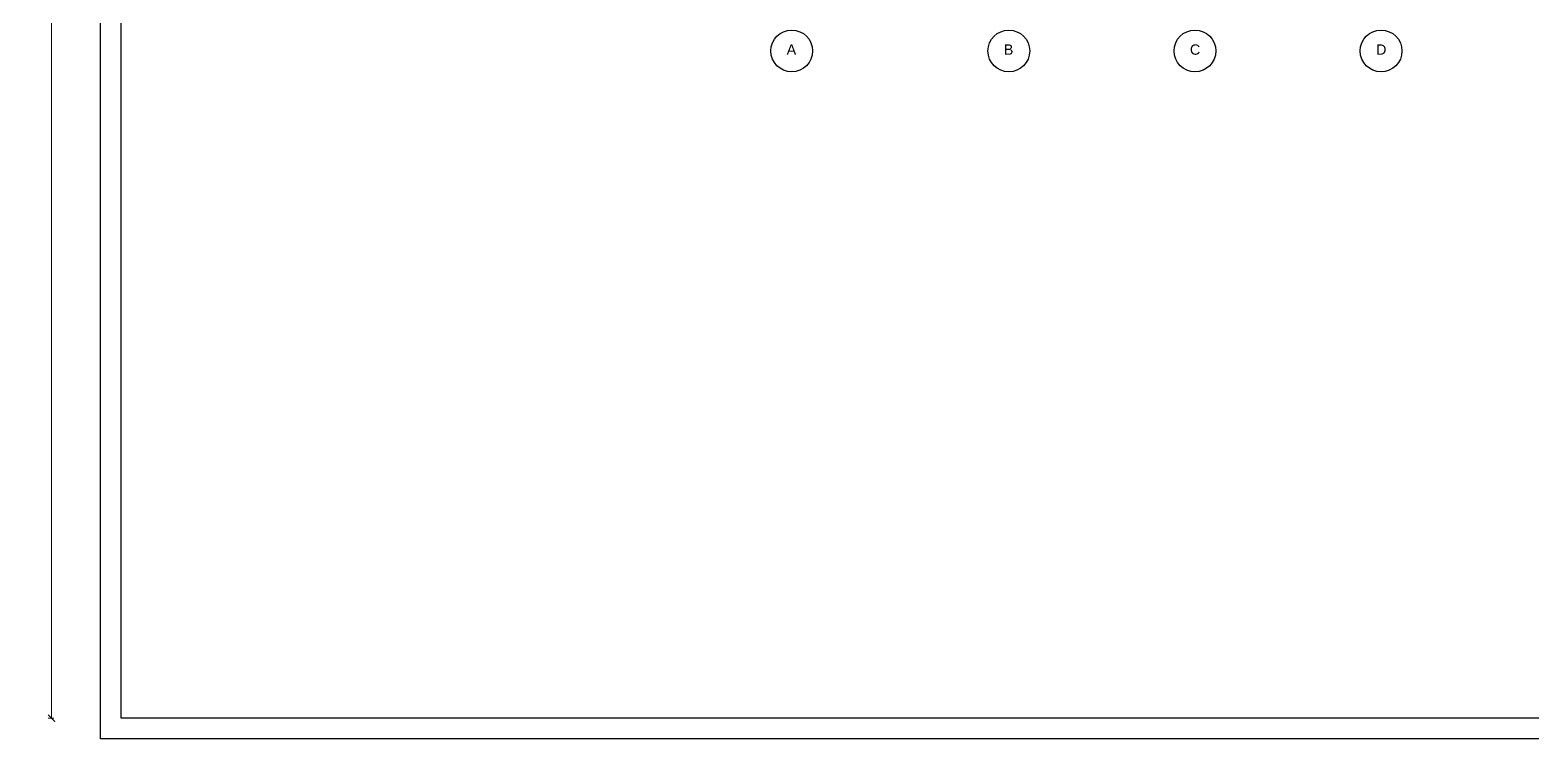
# Model space of a CAD drawing. Header units: inches. Extents: x -6800 to 96653, y -25814 to 17379.
# Drawn here: x 86211 to 87082, y -14259 to -13847 of the extents above; entities that cross this region are included whole.
import ezdxf

# ---------------------------------------------------------------- set-up
doc = ezdxf.new("R2010")
doc.units = ezdxf.units.IN
doc.header["$MEASUREMENT"] = 0
doc.header["$PDMODE"] = 34
doc.layers.add('dimension', color=50, linetype='Continuous', lineweight=20)
doc.layers.add('dimension @ 1', color=50, linetype='Continuous', lineweight=20)
doc.styles.get("Standard").update_dxf_attribs({"font": 'arial.ttf'})
doc.dimstyles.get("Standard").update_dxf_attribs({"dimtxt": 7, "dimasz": 4, "dimexe": 2, "dimexo": 2, "dimgap": 2, "dimtad": 1, "dimdec": 0, "dimzin": 0, "dimdsep": 46, "dimlunit": 4, "dimtxsty": 'Standard', "dimblk": 'ARCHTICK', "dimcen": 0.25, "dimclrd": 256, "dimclre": 256, "dimclrt": 256, "dimadec": 0, "dimazin": 0, "dimtfac": 1, "dimtdec": 0, "dimtofl": 0, "dimtmove": 0, "dimatfit": 3, "dimfxl": 1, "dimfxlon": 1, "dimtolj": 1, "dimtzin": 0, "dimlwd": -1, "dimlwe": -1, "dimarcsym": 1})

# ---------------------------------------------------------------- blocks, each defined once
blk = doc.blocks.new('_ArchTick')
at = {"color": 0, "linetype": 'ByBlock', "const_width": 0.15}
blk.add_lwpolyline([(-0.5, -0.5), (0.5, 0.5)], dxfattribs=at)
blk = doc.blocks.new('*D1845')
at = {"layer": 'Defpoints', "color": 0, "transparency": 16777216}
for p in [(86223.01, -12561.75), (86263.3, -12561.75), (86263.3, -14246.55)]:
    blk.add_point(p, dxfattribs=at)
at = {"layer": 'dimension', "transparency": 16777216}
for p, q in [((86224.26, -12561.75), (86221.01, -12561.75)), ((86223.01, -14246.55), (86223.01, -12561.75)), ((86224.26, -14246.55), (86221.01, -14246.55))]:
    blk.add_line(p, q, dxfattribs=at)
at = {"layer": 'dimension', "transparency": 16777216, "xscale": 4, "yscale": 4, "zscale": 4}
for p, rotation in [((86223.01, -12561.75), 90), ((86223.01, -14246.55), 270)]:
    blk.add_blockref('_ArchTick', p, dxfattribs=dict(at, rotation=rotation))
at = {"layer": 'dimension', "transparency": 16777216, "insert": (86216.41, -13404.15), "char_height": 9, "attachment_point": 5, "rotation": 90}
blk.add_mtext('\\A1;140\'-5"', dxfattribs=at)

msp = doc.modelspace()

# ---------------------------------------------------------------- linework, layer by layer
at = {"transparency": 33554651}
for p, q in [((86251.3, -14258.55), (86251.3, -12549.75)), ((86263.3, -14246.55), (86263.3, -12561.75)), ((88639.3, -14246.55), (86263.3, -14246.55)), ((88651.3, -14258.55), (86251.3, -14258.55))]:
    msp.add_line(p, q, dxfattribs=at)
for centre in [(86652.47, -13859.33), (86778.47, -13859.33), (86886.47, -13859.33), (86994.47, -13859.33)]:
    msp.add_circle(centre, 12.12, dxfattribs=at)

# ---------------------------------------------------------------- texts
at = {"transparency": 33554651, "char_height": 6, "attachment_point": 1}
for s, insert in [('A', (86649.51, -13855.54)), ('B', (86775.51, -13855.54)), ('C', (86883.51, -13855.54)), ('D', (86991.51, -13855.54))]:
    msp.add_mtext_dynamic_manual_height_columns(s, width=837.6015, gutter_width=65.57, heights=[0], dxfattribs=dict(at, insert=insert))

# ---------------------------------------------------------------- dimensions: what is measured, and where the dimension line sits
at = {"layer": 'dimension @ 1', "transparency": 33554651}
dim = msp.add_linear_dim(base=(86223.01, -12561.75), p1=(86263.3, -14246.55), p2=(86263.3, -12561.75), angle=90, dimstyle='Standard', override={"dimscale": 1, "dimtxt": 9, "dimtix": 0, "dimtofl": 0, "dimtmove": 0, "dimatfit": 3, "dimfxl": 1.25}, dxfattribs=at)
dim.commit()
dim.dimension.update_dxf_attribs({"geometry": '*D1845', "text_midpoint": (86216.41, -13404.15)})

doc.saveas('drawing.dxf')
